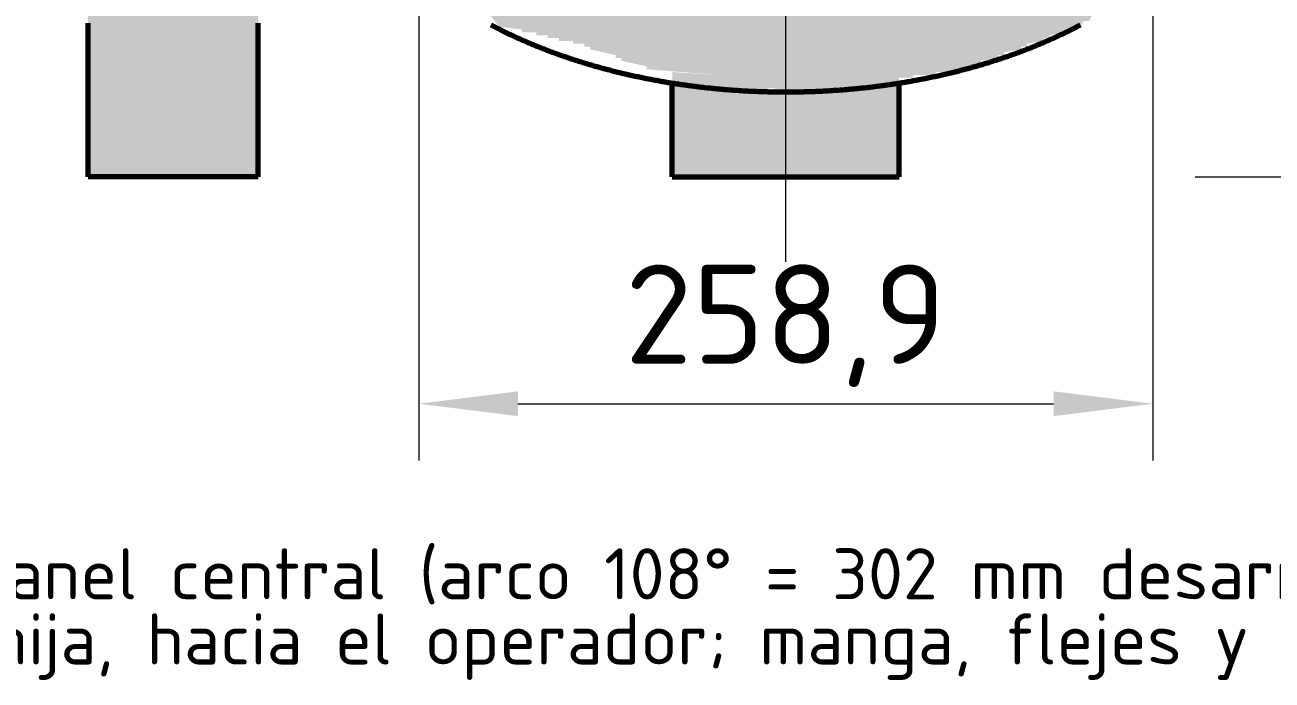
# Model space of a CAD drawing. Header units: millimetres. Extents: x 0 to 2382, y 0 to 420.
# Drawn here: x 2151.17 to 2195.15, y 211.25 to 234.36 of the extents above; entities that cross this region are included whole.
import ezdxf
from ezdxf.enums import TextEntityAlignment as Align

# ---------------------------------------------------------------- set-up
doc = ezdxf.new("R2010")
doc.units = ezdxf.units.MM
doc.linetypes.add('IRAM-F-TRAZO-PUNTO', pattern=[20, 15, -2, 1, -2])
for name, color, linetype, lineweight in [('01-VISIBLE', 7, 'CONTINUOUS', 70), ('03-EJE', 1, 'IRAM-F-TRAZO-PUNTO', 18), ('04-COTA', 3, 'CONTINUOUS', 18), ('06-TEXTO', 7, 'CONTINUOUS', 25), ('13-GRAFICA', 30, 'CONTINUOUS', 18)]:
    doc.layers.add(name, color=color, linetype=linetype, lineweight=lineweight)
doc.styles.add('ISO3098', font='isocpeur.ttf')
doc.dimstyles.new('FLAMA-IRAM', dxfattribs={"dimtxt": 3.5, "dimasz": 3.5, "dimexe": 2, "dimexo": 1.5, "dimgap": 1, "dimtad": 1, "dimdec": 1, "dimtxsty": 'ISO3098', "dimblk": 'IRAM_FLECHA', "dimblk1": 'IRAM_FLECHA', "dimblk2": 'IRAM_FLECHA', "dimcen": 2.5, "dimclrd": 256, "dimclre": 256, "dimclrt": 256, "dimazin": 3, "dimtfac": 1, "dimtmove": 0, "dimatfit": 3, "dimlwd": 18, "dimlwe": 18})

# ---------------------------------------------------------------- blocks, each defined once
blk = doc.blocks.new('IRAM_FLECHA')
blk.add_solid([(0, 0), (-1, 0.125), (-1, -0.125)])

msp = doc.modelspace()

# ---------------------------------------------------------------- hatches: boundary and pattern name
at = {"layer": '13-GRAFICA', "true_color": 0x202020}
h = msp.add_hatch(color=7, dxfattribs=at)
h.dxf.hatch_style = 1
h.paths.add_polyline_path([(2153.4, 229), (2153.4, 264), (2159.4, 264), (2159.4, 229)])
at = {"layer": '13-GRAFICA', "true_color": 0xb21820}
h = msp.add_hatch(color=7, dxfattribs=at)
h.dxf.hatch_style = 1
h.paths.add_polyline_path([(2176.9, 232.2), (2176.9, 232.3), (2176.5, 232.3), (2176.5, 232.4), (2176.1, 232.4), (2176.1, 232.5), (2175.6, 232.5), (2175.6, 232.6), (2173.1, 232.8), (2173.1, 232.9), (2172.2, 233.1), (2172.2, 233.2), (2172, 233.2), (2172, 233.3), (2171.1, 233.5), (2171.1, 233.6), (2170.9, 233.6), (2170.9, 233.7), (2170.5, 233.7), (2170.5, 233.8), (2170, 233.8), (2170, 233.9), (2169.6, 233.9), (2169.6, 234), (2169.2, 234), (2169.2, 234.1), (2168.7, 234.1), (2168.7, 234.2), (2167.9, 234.3), (2167.5, 234.8), (2167.3, 234.8), (2167, 235.2), (2166.8, 235.2), (2166.5, 235.6), (2166.3, 235.6), (2166, 236), (2165.8, 236), (2165.8, 236.1), (2165.7, 236.1), (2165.5, 236.4), (2165.3, 236.4), (2164.9, 236.9), (2164.7, 236.9), (2164.4, 237.3), (2164.1, 237.4), (2164.1, 237.6), (2164, 237.6), (2164, 237.8), (2163.9, 237.8), (2163.9, 238), (2163.8, 238), (2163.8, 238.2), (2163.7, 238.2), (2163.7, 238.4), (2163.6, 238.4), (2163.6, 238.6), (2163.5, 238.6), (2163.5, 238.8), (2163.4, 238.8), (2163.4, 239), (2163.3, 239), (2163.3, 239.2), (2163.2, 239.2), (2163.2, 239.4), (2163.1, 239.4), (2163.1, 239.6), (2163, 239.6), (2163, 239.8), (2162.9, 239.8), (2162.9, 240), (2162.8, 240), (2162.8, 240.2), (2162.7, 240.2), (2162.7, 240.4), (2162.6, 240.4), (2162.6, 240.6), (2162.5, 240.6), (2162.5, 240.9), (2162.4, 240.9), (2162.4, 241.1), (2162.3, 241.1), (2162.3, 241.3), (2162.2, 241.3), (2162.2, 241.5), (2162.1, 241.5), (2162.1, 241.7), (2162, 241.7), (2162, 242), (2194, 242), (2194, 241), (2193.9, 241), (2193.9, 240.6), (2193.8, 240.6), (2193.7, 239.9), (2193.6, 239.9), (2193.6, 239.7), (2193.5, 239.7), (2193.5, 239.4), (2193.4, 239.4), (2193.3, 238.9), (2193.1, 238.8), (2193, 238.4), (2192.8, 238.3), (2192.8, 238.1), (2192.6, 238), (2192.6, 237.8), (2192.4, 237.7), (2192.4, 237.5), (2191.2, 236.4), (2191.2, 236.2), (2191, 236.2), (2190.9, 236), (2190.7, 236), (2190.6, 235.8), (2190.4, 235.8), (2190.3, 235.6), (2190.1, 235.6), (2190, 235.4), (2189.8, 235.4), (2189.7, 235.2), (2189.5, 235.2), (2189.4, 235), (2189.2, 235), (2189.1, 234.8), (2188.9, 234.8), (2188.9, 234.7), (2188.8, 234.7), (2188.7, 234.5), (2188.5, 234.5), (2188.4, 234.3), (2188.1, 234.3), (2188.1, 234.2), (2187.9, 234.2), (2187.9, 234.1), (2187.3, 234), (2187.3, 233.9), (2187.1, 233.9), (2187.1, 233.8), (2186.5, 233.7), (2186.5, 233.6), (2186.3, 233.6), (2186.3, 233.5), (2185.7, 233.4), (2185.7, 233.3), (2185.5, 233.3), (2185.5, 233.2), (2184.9, 233.1), (2184.9, 233), (2184.4, 232.9), (2184.4, 232.8), (2184.1, 232.8), (2184.1, 232.7), (2183.3, 232.7), (2183.3, 232.6), (2182.5, 232.6), (2182.5, 232.5), (2181.7, 232.5), (2181.7, 232.4), (2180.9, 232.4), (2180.9, 232.3), (2180, 232.3), (2180, 232.2), (2179.2, 232.2), (2179.2, 232.1), (2178.4, 232.1), (2178.4, 232), (2177.8, 232), (2177.8, 232.1)])
h = msp.add_hatch(color=7, dxfattribs=at)
h.dxf.hatch_style = 1
h.paths.add_polyline_path([(2174, 229), (2174, 232.7), (2175.6, 232.6), (2175.6, 232.5), (2176.1, 232.5), (2176.1, 232.4), (2176.5, 232.4), (2176.5, 232.3), (2176.9, 232.3), (2176.9, 232.2), (2177.4, 232.2), (2177.4, 232.1), (2177.8, 232.1), (2177.8, 232), (2178.4, 232), (2178.4, 232.1), (2179.2, 232.1), (2179.2, 232.2), (2180, 232.2), (2180, 232.3), (2180.9, 232.3), (2180.9, 232.4), (2181.7, 232.4), (2181.7, 232.5), (2182, 232.5), (2182, 229)])

# ---------------------------------------------------------------- linework, layer by layer
at = {"layer": '01-VISIBLE'}
for p, q in [((2174, 229), (2174, 232.313)), ((2182, 229), (2182, 232.313)), ((2159.4, 229), (2153.4, 229)), ((2174, 229), (2182, 229))]:
    msp.add_line(p, q, dxfattribs=at)
for points in [[(2153.4, 229), (2153.4, 229.088), (2153.4, 229.175), (2153.4, 229.262), (2153.4, 229.35), (2153.4, 229.438), (2153.4, 229.525), (2153.4, 229.613), (2153.4, 229.7), (2153.4, 229.787), (2153.4, 229.875), (2153.4, 229.963), (2153.4, 230.05), (2153.4, 230.137), (2153.4, 230.225), (2153.4, 230.312), (2153.4, 230.4), (2153.4, 230.488), (2153.4, 230.575), (2153.4, 230.662), (2153.4, 230.75), (2153.4, 230.838), (2153.4, 230.925), (2153.4, 231.012), (2153.4, 231.1), (2153.4, 231.188), (2153.4, 231.275), (2153.4, 231.363), (2153.4, 231.45), (2153.4, 231.537), (2153.4, 231.625), (2153.4, 231.713), (2153.4, 231.8), (2153.4, 231.887), (2153.4, 231.975), (2153.4, 232.062), (2153.4, 232.15), (2153.4, 232.238), (2153.4, 232.325), (2153.4, 232.412), (2153.4, 232.5), (2153.4, 232.588), (2153.4, 232.675), (2153.4, 232.762), (2153.4, 232.85), (2153.4, 232.938), (2153.4, 233.025), (2153.4, 233.113), (2153.4, 233.2), (2153.4, 233.287), (2153.4, 233.375), (2153.4, 233.463), (2153.4, 233.55), (2153.4, 233.637), (2153.4, 233.725), (2153.4, 233.812), (2153.4, 233.9), (2153.4, 233.988), (2153.4, 234.075), (2153.4, 234.162), (2153.4, 234.25), (2153.4, 234.338), (2153.4, 234.425)], [(2159.4, 229), (2159.4, 229.088), (2159.4, 229.175), (2159.4, 229.262), (2159.4, 229.35), (2159.4, 229.438), (2159.4, 229.525), (2159.4, 229.613), (2159.4, 229.7), (2159.4, 229.787), (2159.4, 229.875), (2159.4, 229.963), (2159.4, 230.05), (2159.4, 230.137), (2159.4, 230.225), (2159.4, 230.312), (2159.4, 230.4), (2159.4, 230.488), (2159.4, 230.575), (2159.4, 230.662), (2159.4, 230.75), (2159.4, 230.838), (2159.4, 230.925), (2159.4, 231.012), (2159.4, 231.1), (2159.4, 231.188), (2159.4, 231.275), (2159.4, 231.363), (2159.4, 231.45), (2159.4, 231.537), (2159.4, 231.625), (2159.4, 231.713), (2159.4, 231.8), (2159.4, 231.887), (2159.4, 231.975), (2159.4, 232.062), (2159.4, 232.15), (2159.4, 232.238), (2159.4, 232.325), (2159.4, 232.412), (2159.4, 232.5), (2159.4, 232.588), (2159.4, 232.675), (2159.4, 232.762), (2159.4, 232.85), (2159.4, 232.938), (2159.4, 233.025), (2159.4, 233.113), (2159.4, 233.2), (2159.4, 233.287), (2159.4, 233.375), (2159.4, 233.463), (2159.4, 233.55), (2159.4, 233.637), (2159.4, 233.725), (2159.4, 233.812), (2159.4, 233.9), (2159.4, 233.988), (2159.4, 234.075), (2159.4, 234.162), (2159.4, 234.25), (2159.4, 234.338), (2159.4, 234.425)], [(2167.604, 234.365), (2167.65, 234.341), (2167.695, 234.317), (2167.741, 234.293), (2167.787, 234.27), (2167.833, 234.246), (2167.879, 234.223), (2167.925, 234.2), (2167.971, 234.177), (2168.017, 234.154), (2168.063, 234.132), (2168.11, 234.109), (2168.156, 234.087), (2168.203, 234.065), (2168.249, 234.042), (2168.296, 234.021), (2168.342, 233.999), (2168.389, 233.977), (2168.436, 233.955), (2168.483, 233.934), (2168.529, 233.913), (2168.576, 233.892), (2168.623, 233.87), (2168.67, 233.85), (2168.718, 233.829), (2168.765, 233.808), (2168.812, 233.788), (2168.859, 233.767), (2168.907, 233.747), (2168.954, 233.727), (2169.002, 233.707), (2169.049, 233.687), (2169.097, 233.668), (2169.144, 233.648), (2169.192, 233.628), (2169.24, 233.609), (2169.287, 233.59), (2169.335, 233.571), (2169.383, 233.552), (2169.431, 233.533), (2169.479, 233.515), (2169.527, 233.496), (2169.575, 233.478), (2169.623, 233.459), (2169.672, 233.441), (2169.72, 233.423), (2169.768, 233.405), (2169.816, 233.387), (2169.865, 233.37), (2169.913, 233.352), (2169.962, 233.335), (2170.01, 233.317), (2170.059, 233.3), (2170.107, 233.283), (2170.156, 233.266), (2170.205, 233.249), (2170.253, 233.233), (2170.302, 233.216), (2170.351, 233.2), (2170.4, 233.183), (2170.449, 233.167), (2170.498, 233.151), (2170.547, 233.135), (2170.596, 233.119), (2170.645, 233.104), (2170.694, 233.088), (2170.743, 233.073), (2170.792, 233.057), (2170.841, 233.042), (2170.89, 233.027), (2170.94, 233.012), (2170.989, 232.997), (2171.038, 232.982), (2171.088, 232.968), (2171.137, 232.953), (2171.186, 232.939), (2171.236, 232.925), (2171.285, 232.91), (2171.335, 232.896), (2171.385, 232.882), (2171.434, 232.869), (2171.484, 232.855), (2171.533, 232.841), (2171.583, 232.828), (2171.633, 232.814), (2171.683, 232.801), (2171.732, 232.788), (2171.782, 232.775), (2171.832, 232.762), (2171.882, 232.749), (2171.932, 232.737), (2171.982, 232.724), (2172.032, 232.712), (2172.082, 232.699), (2172.132, 232.687), (2172.182, 232.675), (2172.232, 232.663), (2172.282, 232.651), (2172.332, 232.639), (2172.382, 232.628), (2172.433, 232.616), (2172.483, 232.605), (2172.533, 232.593), (2172.583, 232.582), (2172.634, 232.571), (2172.684, 232.56), (2172.734, 232.549), (2172.785, 232.539), (2172.835, 232.528), (2172.885, 232.517), (2172.936, 232.507), (2172.986, 232.497), (2173.037, 232.486), (2173.087, 232.476), (2173.138, 232.466), (2173.188, 232.456), (2173.239, 232.447), (2173.289, 232.437), (2173.34, 232.427), (2173.391, 232.418), (2173.441, 232.409), (2173.492, 232.399), (2173.543, 232.39), (2173.593, 232.381), (2173.644, 232.372), (2173.695, 232.364), (2173.746, 232.355), (2173.796, 232.346), (2173.847, 232.338), (2173.898, 232.329), (2173.949, 232.321), (2174, 232.313), (2174.051, 232.305), (2174.101, 232.297), (2174.152, 232.289), (2174.203, 232.282), (2174.254, 232.274), (2174.305, 232.266), (2174.356, 232.259), (2174.407, 232.252), (2174.458, 232.245), (2174.509, 232.237), (2174.56, 232.23), (2174.611, 232.224), (2174.662, 232.217), (2174.713, 232.21), (2174.764, 232.204), (2174.815, 232.197), (2174.866, 232.191), (2174.918, 232.185), (2174.969, 232.178), (2175.02, 232.172), (2175.071, 232.167), (2175.122, 232.161), (2175.173, 232.155), (2175.225, 232.149), (2175.276, 232.144), (2175.327, 232.139), (2175.378, 232.133), (2175.429, 232.128), (2175.481, 232.123), (2175.532, 232.118), (2175.583, 232.113), (2175.634, 232.108), (2175.686, 232.104), (2175.737, 232.099), (2175.788, 232.095), (2175.84, 232.09), (2175.891, 232.086), (2175.942, 232.082), (2175.994, 232.078), (2176.045, 232.074), (2176.096, 232.07), (2176.148, 232.066), (2176.199, 232.063), (2176.25, 232.059), (2176.302, 232.056), (2176.353, 232.052), (2176.405, 232.049), (2176.456, 232.046), (2176.507, 232.043), (2176.559, 232.04), (2176.61, 232.037), (2176.662, 232.035), (2176.713, 232.032), (2176.765, 232.03), (2176.816, 232.027), (2176.867, 232.025), (2176.919, 232.023), (2176.97, 232.021), (2177.022, 232.019), (2177.073, 232.017), (2177.125, 232.015), (2177.176, 232.013), (2177.228, 232.012), (2177.279, 232.01), (2177.331, 232.009), (2177.382, 232.007), (2177.434, 232.006), (2177.485, 232.005), (2177.537, 232.004), (2177.588, 232.003), (2177.64, 232.003), (2177.691, 232.002), (2177.743, 232.001), (2177.794, 232.001), (2177.846, 232), (2177.897, 232), (2177.949, 232), (2178, 232)], [(2178, 232), (2178.051, 232), (2178.103, 232), (2178.154, 232), (2178.206, 232.001), (2178.257, 232.001), (2178.309, 232.002), (2178.36, 232.002), (2178.412, 232.003), (2178.463, 232.004), (2178.515, 232.005), (2178.566, 232.006), (2178.618, 232.007), (2178.669, 232.009), (2178.721, 232.01), (2178.772, 232.011), (2178.824, 232.013), (2178.875, 232.015), (2178.927, 232.017), (2178.978, 232.018), (2179.03, 232.02), (2179.081, 232.023), (2179.133, 232.025), (2179.184, 232.027), (2179.235, 232.029), (2179.287, 232.032), (2179.338, 232.035), (2179.39, 232.037), (2179.441, 232.04), (2179.493, 232.043), (2179.544, 232.046), (2179.595, 232.049), (2179.647, 232.052), (2179.698, 232.056), (2179.75, 232.059), (2179.801, 232.063), (2179.852, 232.066), (2179.904, 232.07), (2179.955, 232.074), (2180.006, 232.078), (2180.058, 232.082), (2180.109, 232.086), (2180.16, 232.09), (2180.212, 232.095), (2180.263, 232.099), (2180.314, 232.104), (2180.366, 232.108), (2180.417, 232.113), (2180.468, 232.118), (2180.519, 232.123), (2180.571, 232.128), (2180.622, 232.133), (2180.673, 232.139), (2180.724, 232.144), (2180.775, 232.149), (2180.827, 232.155), (2180.878, 232.161), (2180.929, 232.167), (2180.98, 232.173), (2181.031, 232.179), (2181.082, 232.185), (2181.134, 232.191), (2181.185, 232.197), (2181.236, 232.204), (2181.287, 232.21), (2181.338, 232.217), (2181.389, 232.224), (2181.44, 232.231), (2181.491, 232.238), (2181.542, 232.245), (2181.593, 232.252), (2181.644, 232.259), (2181.695, 232.267), (2181.746, 232.274), (2181.797, 232.282), (2181.848, 232.289), (2181.899, 232.297), (2181.949, 232.305), (2182, 232.313), (2182.051, 232.321), (2182.102, 232.33), (2182.153, 232.338), (2182.204, 232.346), (2182.254, 232.355), (2182.305, 232.364), (2182.356, 232.372), (2182.407, 232.381), (2182.457, 232.39), (2182.508, 232.399), (2182.559, 232.409), (2182.609, 232.418), (2182.66, 232.427), (2182.711, 232.437), (2182.761, 232.447), (2182.812, 232.456), (2182.862, 232.466), (2182.913, 232.476), (2182.963, 232.486), (2183.014, 232.497), (2183.064, 232.507), (2183.115, 232.517), (2183.165, 232.528), (2183.215, 232.539), (2183.266, 232.549), (2183.316, 232.56), (2183.366, 232.571), (2183.417, 232.582), (2183.467, 232.593), (2183.517, 232.605), (2183.567, 232.616), (2183.618, 232.628), (2183.668, 232.639), (2183.718, 232.651), (2183.768, 232.663), (2183.818, 232.675), (2183.868, 232.687), (2183.918, 232.699), (2183.968, 232.712), (2184.018, 232.724), (2184.068, 232.737), (2184.118, 232.749), (2184.168, 232.762), (2184.218, 232.775), (2184.268, 232.788), (2184.317, 232.801), (2184.367, 232.814), (2184.417, 232.828), (2184.467, 232.841), (2184.516, 232.855), (2184.566, 232.868), (2184.615, 232.882), (2184.665, 232.896), (2184.715, 232.91), (2184.764, 232.924), (2184.814, 232.939), (2184.863, 232.953), (2184.912, 232.968), (2184.962, 232.982), (2185.011, 232.997), (2185.06, 233.012), (2185.11, 233.027), (2185.159, 233.042), (2185.208, 233.057), (2185.257, 233.073), (2185.306, 233.088), (2185.355, 233.104), (2185.404, 233.119), (2185.453, 233.135), (2185.502, 233.151), (2185.551, 233.167), (2185.6, 233.183), (2185.649, 233.2), (2185.698, 233.216), (2185.747, 233.233), (2185.795, 233.249), (2185.844, 233.266), (2185.893, 233.283), (2185.941, 233.3), (2185.99, 233.317), (2186.038, 233.335), (2186.087, 233.352), (2186.135, 233.37), (2186.184, 233.387), (2186.232, 233.405), (2186.28, 233.423), (2186.328, 233.441), (2186.377, 233.459), (2186.425, 233.478), (2186.473, 233.496), (2186.521, 233.515), (2186.569, 233.533), (2186.617, 233.552), (2186.665, 233.571), (2186.712, 233.59), (2186.76, 233.609), (2186.808, 233.629), (2186.856, 233.648), (2186.903, 233.668), (2186.951, 233.687), (2186.998, 233.707), (2187.046, 233.727), (2187.093, 233.747), (2187.141, 233.767), (2187.188, 233.788), (2187.235, 233.808), (2187.282, 233.829), (2187.33, 233.85), (2187.377, 233.871), (2187.424, 233.892), (2187.471, 233.913), (2187.517, 233.934), (2187.564, 233.956), (2187.611, 233.977), (2187.658, 233.999), (2187.704, 234.021), (2187.751, 234.043), (2187.797, 234.065), (2187.844, 234.087), (2187.89, 234.109), (2187.937, 234.132), (2187.983, 234.155), (2188.029, 234.177), (2188.075, 234.2), (2188.121, 234.223), (2188.167, 234.247), (2188.213, 234.27), (2188.259, 234.293), (2188.304, 234.317), (2188.35, 234.341), (2188.396, 234.365)]]:
    msp.add_lwpolyline(points, dxfattribs=at)
at = {"layer": '03-EJE'}
msp.add_line((2178, 226), (2178, 282.84), dxfattribs=at)

# ---------------------------------------------------------------- texts
at = {"layer": '06-TEXTO', "style": 'ISO3098'}
for s, p in [('cuerda 259 = panel central (arco 108° = 302 mm desarrollados); colores reales', (2178, 215)), ('Carro: etiqueta del lado de la manija, hacia el operador; manga, flejes y pata adelante. Etiqueta de frente sobre el', (2178, 212.7))]:
    msp.add_text(s, height=1.8, dxfattribs=at).set_placement(p, align=Align.MIDDLE_CENTER)

# ---------------------------------------------------------------- dimensions: what is measured, and where the dimension line sits
at = {"layer": '04-COTA'}
msp.add_linear_dim(base=(2165.056, 221), p1=(2165.056, 259.16), p2=(2190.944, 259.16), dimstyle='FLAMA-IRAM', override={"dimlfac": 10}, dxfattribs=at).render()
msp.add_linear_dim(base=(2212, 229), p1=(2190.944, 229), p2=(2190.944, 259.16), angle=90, dimstyle='FLAMA-IRAM', override={"dimlfac": 10}, dxfattribs=at).render()

doc.saveas('drawing.dxf')
